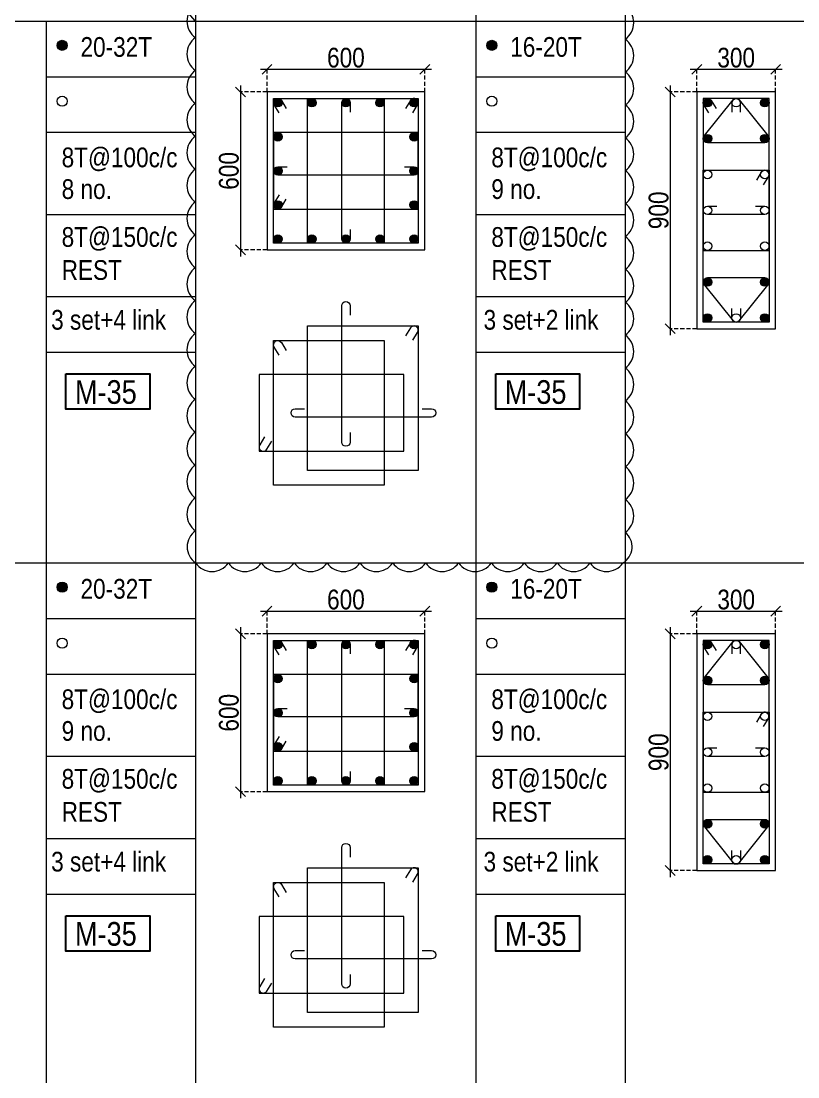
# Model space of a CAD drawing. Header units: millimetres. Extents: x 1112055 to 3390982, y -148532 to 766891.
# Drawn here: x 2277340 to 2289154, y 525023 to 541078 of the extents above; entities that cross this region are included whole.
import ezdxf
from ezdxf.enums import TextEntityAlignment as Align

# ---------------------------------------------------------------- set-up
doc = ezdxf.new("R2010")
doc.units = ezdxf.units.MM
doc.header["$PDMODE"] = 35
doc.header["$PDSIZE"] = -25
doc.linetypes.add('DASHED2', pattern=[0.375, 0.25, -0.125])
doc.linetypes.add('Hidden', pattern=[9.525, 6.35, -3.175])
for name, color, linetype, lineweight in [('B COL. SIZE DIM', 220, 'Continuous', 25), ('B COLSCH', 204, 'Continuous', 20), ('B COLUMN', 1, 'Hidden', 9), ('B FOOTING', 49, 'Continuous', 20), ('B STEEL', 34, 'Continuous', 15)]:
    doc.layers.add(name, color=color, linetype=linetype, lineweight=lineweight)
doc.layers.add('B TEXT', color=7, linetype='Continuous')
doc.styles.add('dim inside', font='romans.shx', dxfattribs={"width": 0.8, "height": 125})
doc.styles.add('SWINC', font='swissc.ttf')
doc.dimstyles.new('dim inside', dxfattribs={"dimtxt": 125, "dimasz": 100, "dimexe": 0, "dimexo": 0, "dimgap": 10, "dimtad": 0, "dimdec": 0, "dimzin": 0, "dimdsep": 46, "dimtxsty": 'dim inside', "dimblk": 'SMALL', "dimcen": 0.09, "dimadec": 0, "dimazin": 0, "dimtfac": 1, "dimtdec": 0, "dimtofl": 0, "dimtmove": 0, "dimatfit": 3, "dimfxl": 1, "dimtolj": 1, "dimtzin": 0, "dimarcsym": 2})

# ---------------------------------------------------------------- blocks, each defined once
blk = doc.blocks.new('_Oblique')
at = {"color": 0, "linetype": 'ByBlock', "lineweight": -2}
blk.add_line((-0.5, -0.5), (0.5, 0.5), dxfattribs=at)
blk = doc.blocks.new('*D3466')
at = {"layer": 'B COL. SIZE DIM', "color": 250, "lineweight": 9, "ltscale": 250, "transparency": 16777216}
blk.add_line((2280980, 532105), (2283580, 532105), dxfattribs=at)
at = {"layer": 'B COL. SIZE DIM', "color": 250, "linetype": 'DASHED2', "lineweight": 9, "ltscale": 250, "transparency": 16777216}
for p, q in [((2281080, 531760), (2281080, 532105)), ((2283480, 531760), (2283480, 532105))]:
    blk.add_line(p, q, dxfattribs=at)
at = {"layer": 'Defpoints', "color": 0, "transparency": 16777216}
for p in [(2283480, 532105), (2281080, 531760), (2283480, 531760)]:
    blk.add_point(p, dxfattribs=at)
at = {"layer": 'B COL. SIZE DIM', "color": 250, "lineweight": 9, "transparency": 16777216, "xscale": 150, "yscale": 150, "zscale": 150, "rotation": 180}
blk.add_blockref('_Oblique', (2281080, 532105), dxfattribs=at)
at = {"layer": 'B COL. SIZE DIM', "color": 250, "lineweight": 9, "transparency": 16777216, "xscale": 150, "yscale": 150, "zscale": 150}
blk.add_blockref('_Oblique', (2283480, 532105), dxfattribs=at)
at = {"layer": 'B COL. SIZE DIM', "color": 6, "transparency": 16777216, "insert": (2282280, 532280), "char_height": 300, "attachment_point": 5, "style": 'SWINC'}
blk.add_mtext('\\A1;600', dxfattribs=at)
blk = doc.blocks.new('*D3467')
at = {"layer": 'B COL. SIZE DIM', "color": 250, "lineweight": 9, "ltscale": 250, "transparency": 16777216}
blk.add_line((2280676, 531860), (2280676, 529260), dxfattribs=at)
at = {"layer": 'B COL. SIZE DIM', "color": 250, "linetype": 'DASHED2', "lineweight": 9, "ltscale": 250, "transparency": 16777216}
for p, q in [((2281080, 531760), (2280676, 531760)), ((2281080, 529360), (2280676, 529360))]:
    blk.add_line(p, q, dxfattribs=at)
at = {"layer": 'Defpoints', "color": 0, "transparency": 16777216}
for p in [(2281080, 531760), (2280676, 529360), (2281080, 529360)]:
    blk.add_point(p, dxfattribs=at)
at = {"layer": 'B COL. SIZE DIM', "color": 250, "lineweight": 9, "transparency": 16777216, "xscale": 150, "yscale": 150, "zscale": 150}
for p, rotation in [((2280676, 531760), 90), ((2280676, 529360), 270)]:
    blk.add_blockref('_Oblique', p, dxfattribs=dict(at, rotation=rotation))
at = {"layer": 'B COL. SIZE DIM', "color": 6, "transparency": 16777216, "insert": (2280501, 530560), "char_height": 300, "attachment_point": 5, "rotation": 90, "style": 'SWINC'}
blk.add_mtext('\\A1;600', dxfattribs=at)
blk = doc.blocks.new('*D3470')
at = {"layer": 'B COL. SIZE DIM', "color": 250, "lineweight": 9, "ltscale": 250, "transparency": 16777216}
blk.add_line((2287516, 532105), (2288916, 532105), dxfattribs=at)
at = {"layer": 'B COL. SIZE DIM', "color": 250, "linetype": 'DASHED2', "lineweight": 9, "ltscale": 250, "transparency": 16777216}
for p, q in [((2287616, 531760), (2287616, 532105)), ((2288816, 531760), (2288816, 532105))]:
    blk.add_line(p, q, dxfattribs=at)
at = {"layer": 'Defpoints', "color": 0, "transparency": 16777216}
for p in [(2288816, 532105), (2287616, 531760), (2288816, 531760)]:
    blk.add_point(p, dxfattribs=at)
at = {"layer": 'B COL. SIZE DIM', "color": 250, "lineweight": 9, "transparency": 16777216, "xscale": 150, "yscale": 150, "zscale": 150, "rotation": 180}
blk.add_blockref('_Oblique', (2287616, 532105), dxfattribs=at)
at = {"layer": 'B COL. SIZE DIM', "color": 250, "lineweight": 9, "transparency": 16777216, "xscale": 150, "yscale": 150, "zscale": 150}
blk.add_blockref('_Oblique', (2288816, 532105), dxfattribs=at)
at = {"layer": 'B COL. SIZE DIM', "color": 6, "transparency": 16777216, "insert": (2288216, 532280), "char_height": 300, "attachment_point": 5, "style": 'SWINC'}
blk.add_mtext('\\A1;300', dxfattribs=at)
blk = doc.blocks.new('*D3471')
at = {"layer": 'B COL. SIZE DIM', "color": 250, "lineweight": 9, "ltscale": 250, "transparency": 16777216}
blk.add_line((2287212, 531860), (2287212, 528060), dxfattribs=at)
at = {"layer": 'B COL. SIZE DIM', "color": 250, "linetype": 'DASHED2', "lineweight": 9, "ltscale": 250, "transparency": 16777216}
for p, q in [((2287616, 531760), (2287212, 531760)), ((2287616, 528160), (2287212, 528160))]:
    blk.add_line(p, q, dxfattribs=at)
at = {"layer": 'Defpoints', "color": 0, "transparency": 16777216}
for p in [(2287616, 531760), (2287212, 528160), (2287616, 528160)]:
    blk.add_point(p, dxfattribs=at)
at = {"layer": 'B COL. SIZE DIM', "color": 250, "lineweight": 9, "transparency": 16777216, "xscale": 150, "yscale": 150, "zscale": 150}
for p, rotation in [((2287212, 531760), 90), ((2287212, 528160), 270)]:
    blk.add_blockref('_Oblique', p, dxfattribs=dict(at, rotation=rotation))
at = {"layer": 'B COL. SIZE DIM', "color": 6, "transparency": 16777216, "insert": (2287037, 529960), "char_height": 300, "attachment_point": 5, "rotation": 90, "style": 'SWINC'}
blk.add_mtext('\\A1;900', dxfattribs=at)
blk = doc.blocks.new('*D3472')
at = {"layer": 'B COL. SIZE DIM', "color": 250, "lineweight": 9, "ltscale": 250, "transparency": 16777216}
blk.add_line((2287516, 540345), (2288916, 540345), dxfattribs=at)
at = {"layer": 'B COL. SIZE DIM', "color": 250, "linetype": 'DASHED2', "lineweight": 9, "ltscale": 250, "transparency": 16777216}
for p, q in [((2287616, 540000), (2287616, 540345)), ((2288816, 540000), (2288816, 540345))]:
    blk.add_line(p, q, dxfattribs=at)
at = {"layer": 'Defpoints', "color": 0, "transparency": 16777216}
for p in [(2288816, 540345), (2287616, 540000), (2288816, 540000)]:
    blk.add_point(p, dxfattribs=at)
at = {"layer": 'B COL. SIZE DIM', "color": 250, "lineweight": 9, "transparency": 16777216, "xscale": 150, "yscale": 150, "zscale": 150, "rotation": 180}
blk.add_blockref('_Oblique', (2287616, 540345), dxfattribs=at)
at = {"layer": 'B COL. SIZE DIM', "color": 250, "lineweight": 9, "transparency": 16777216, "xscale": 150, "yscale": 150, "zscale": 150}
blk.add_blockref('_Oblique', (2288816, 540345), dxfattribs=at)
at = {"layer": 'B COL. SIZE DIM', "color": 6, "transparency": 16777216, "insert": (2288216, 540520), "char_height": 300, "attachment_point": 5, "style": 'SWINC'}
blk.add_mtext('\\A1;300', dxfattribs=at)
blk = doc.blocks.new('*D3473')
at = {"layer": 'B COL. SIZE DIM', "color": 250, "lineweight": 9, "ltscale": 250, "transparency": 16777216}
blk.add_line((2287212, 540100), (2287212, 536300), dxfattribs=at)
at = {"layer": 'B COL. SIZE DIM', "color": 250, "linetype": 'DASHED2', "lineweight": 9, "ltscale": 250, "transparency": 16777216}
for p, q in [((2287616, 540000), (2287212, 540000)), ((2287616, 536400), (2287212, 536400))]:
    blk.add_line(p, q, dxfattribs=at)
at = {"layer": 'Defpoints', "color": 0, "transparency": 16777216}
for p in [(2287616, 540000), (2287212, 536400), (2287616, 536400)]:
    blk.add_point(p, dxfattribs=at)
at = {"layer": 'B COL. SIZE DIM', "color": 250, "lineweight": 9, "transparency": 16777216, "xscale": 150, "yscale": 150, "zscale": 150}
for p, rotation in [((2287212, 540000), 90), ((2287212, 536400), 270)]:
    blk.add_blockref('_Oblique', p, dxfattribs=dict(at, rotation=rotation))
at = {"layer": 'B COL. SIZE DIM', "color": 6, "transparency": 16777216, "insert": (2287037, 538200), "char_height": 300, "attachment_point": 5, "rotation": 90, "style": 'SWINC'}
blk.add_mtext('\\A1;900', dxfattribs=at)
blk = doc.blocks.new('*D3518')
at = {"layer": 'B COL. SIZE DIM', "color": 250, "lineweight": 9, "ltscale": 250, "transparency": 16777216}
blk.add_line((2280980, 540345), (2283580, 540345), dxfattribs=at)
at = {"layer": 'B COL. SIZE DIM', "color": 250, "linetype": 'DASHED2', "lineweight": 9, "ltscale": 250, "transparency": 16777216}
for p, q in [((2281080, 540000), (2281080, 540345)), ((2283480, 540000), (2283480, 540345))]:
    blk.add_line(p, q, dxfattribs=at)
at = {"layer": 'Defpoints', "color": 0, "transparency": 16777216}
for p in [(2283480, 540345), (2281080, 540000), (2283480, 540000)]:
    blk.add_point(p, dxfattribs=at)
at = {"layer": 'B COL. SIZE DIM', "color": 250, "lineweight": 9, "transparency": 16777216, "xscale": 150, "yscale": 150, "zscale": 150, "rotation": 180}
blk.add_blockref('_Oblique', (2281080, 540345), dxfattribs=at)
at = {"layer": 'B COL. SIZE DIM', "color": 250, "lineweight": 9, "transparency": 16777216, "xscale": 150, "yscale": 150, "zscale": 150}
blk.add_blockref('_Oblique', (2283480, 540345), dxfattribs=at)
at = {"layer": 'B COL. SIZE DIM', "color": 6, "transparency": 16777216, "insert": (2282280, 540520), "char_height": 300, "attachment_point": 5, "style": 'SWINC'}
blk.add_mtext('\\A1;600', dxfattribs=at)
blk = doc.blocks.new('*D3519')
at = {"layer": 'B COL. SIZE DIM', "color": 250, "lineweight": 9, "ltscale": 250, "transparency": 16777216}
blk.add_line((2280676, 540100), (2280676, 537500), dxfattribs=at)
at = {"layer": 'B COL. SIZE DIM', "color": 250, "linetype": 'DASHED2', "lineweight": 9, "ltscale": 250, "transparency": 16777216}
for p, q in [((2281080, 540000), (2280676, 540000)), ((2281080, 537600), (2280676, 537600))]:
    blk.add_line(p, q, dxfattribs=at)
at = {"layer": 'Defpoints', "color": 0, "transparency": 16777216}
for p in [(2281080, 540000), (2280676, 537600), (2281080, 537600)]:
    blk.add_point(p, dxfattribs=at)
at = {"layer": 'B COL. SIZE DIM', "color": 250, "lineweight": 9, "transparency": 16777216, "xscale": 150, "yscale": 150, "zscale": 150}
for p, rotation in [((2280676, 540000), 90), ((2280676, 537600), 270)]:
    blk.add_blockref('_Oblique', p, dxfattribs=dict(at, rotation=rotation))
at = {"layer": 'B COL. SIZE DIM', "color": 6, "transparency": 16777216, "insert": (2280501, 538800), "char_height": 300, "attachment_point": 5, "rotation": 90, "style": 'SWINC'}
blk.add_mtext('\\A1;600', dxfattribs=at)

msp = doc.modelspace()

# ---------------------------------------------------------------- hatches: boundary and pattern name
at = {"layer": 'B STEEL', "lineweight": 9, "ltscale": 0.5}
h = msp.add_hatch(color=34, dxfattribs=at)
edge = h.paths.add_edge_path()
edge.add_arc((2277965.1, 540709.4), 76.8, 0, 360)
h = msp.add_hatch(color=34, dxfattribs=at)
edge = h.paths.add_edge_path()
edge.add_arc((2284500.4, 540709.4), 76.8, 0, 360)
h = msp.add_hatch(color=34, dxfattribs=at)
edge = h.paths.add_edge_path()
edge.add_arc((2281244.3, 539836.2), 64, 0, 360)
h = msp.add_hatch(color=34, dxfattribs=at)
edge = h.paths.add_edge_path()
edge.add_arc((2281244.3, 539836.2), 64, 0, 360)
h = msp.add_hatch(color=34, dxfattribs=at)
edge = h.paths.add_edge_path()
edge.add_arc((2281762.3, 539836.2), 64, 180, 540, ccw=False)
h = msp.add_hatch(color=34, dxfattribs=at)
edge = h.paths.add_edge_path()
edge.add_arc((2281762.3, 539836.2), 64, 180, 540, ccw=False)
h = msp.add_hatch(color=34, dxfattribs=at)
edge = h.paths.add_edge_path()
edge.add_arc((2282280.3, 539836.2), 64, 180, 540, ccw=False)
h = msp.add_hatch(color=34, dxfattribs=at)
edge = h.paths.add_edge_path()
edge.add_arc((2282798.3, 539836.2), 64, 180, 540, ccw=False)
h = msp.add_hatch(color=34, dxfattribs=at)
edge = h.paths.add_edge_path()
edge.add_arc((2282798.3, 539836.2), 64, 180, 540, ccw=False)
h = msp.add_hatch(color=34, dxfattribs=at)
edge = h.paths.add_edge_path()
edge.add_arc((2283316.3, 539836.2), 64, 180, 540, ccw=False)
h = msp.add_hatch(color=34, dxfattribs=at)
edge = h.paths.add_edge_path()
edge.add_arc((2283316.3, 539836.2), 64, 180, 540, ccw=False)
h = msp.add_hatch(color=34, dxfattribs=at)
edge = h.paths.add_edge_path()
edge.add_arc((2287779.6, 539836.2), 64, 0, 360)
h = msp.add_hatch(color=34, dxfattribs=at)
edge = h.paths.add_edge_path()
edge.add_arc((2288651.6, 539836.2), 64, 180, 540, ccw=False)
h = msp.add_hatch(color=34, dxfattribs=at)
edge = h.paths.add_edge_path()
edge.add_arc((2281244.3, 539318.2), 64, 180, 540, ccw=False)
h = msp.add_hatch(color=34, dxfattribs=at)
edge = h.paths.add_edge_path()
edge.add_arc((2281244.3, 539318.2), 64, 180, 540, ccw=False)
h = msp.add_hatch(color=34, dxfattribs=at)
edge = h.paths.add_edge_path()
edge.add_arc((2283316.3, 539318.2), 64, 180, 540, ccw=False)
h = msp.add_hatch(color=34, dxfattribs=at)
edge = h.paths.add_edge_path()
edge.add_arc((2283316.3, 539318.2), 64, 180, 540, ccw=False)
h = msp.add_hatch(color=34, dxfattribs=at)
edge = h.paths.add_edge_path()
edge.add_arc((2287779.6, 539290.9), 64, 0, 360, ccw=False)
h = msp.add_hatch(color=34, dxfattribs=at)
edge = h.paths.add_edge_path()
edge.add_arc((2288651.6, 539290.9), 64, -180, 180)
h = msp.add_hatch(color=34, dxfattribs=at)
edge = h.paths.add_edge_path()
edge.add_arc((2281244.3, 538800.2), 64, 180, 540, ccw=False)
h = msp.add_hatch(color=34, dxfattribs=at)
edge = h.paths.add_edge_path()
edge.add_arc((2283316.3, 538800.2), 64, 180, 540, ccw=False)
h = msp.add_hatch(color=34, dxfattribs=at)
edge = h.paths.add_edge_path()
edge.add_arc((2281244.3, 538282.2), 64, 180, 540, ccw=False)
h = msp.add_hatch(color=34, dxfattribs=at)
edge = h.paths.add_edge_path()
edge.add_arc((2281244.3, 538282.2), 64, 180, 540, ccw=False)
h = msp.add_hatch(color=34, dxfattribs=at)
edge = h.paths.add_edge_path()
edge.add_arc((2283316.3, 538282.2), 64, 180, 540, ccw=False)
h = msp.add_hatch(color=34, dxfattribs=at)
edge = h.paths.add_edge_path()
edge.add_arc((2283316.3, 538282.2), 64, 180, 540, ccw=False)
h = msp.add_hatch(color=34, dxfattribs=at)
edge = h.paths.add_edge_path()
edge.add_arc((2281244.3, 537764.2), 64, 0, 360, ccw=False)
h = msp.add_hatch(color=34, dxfattribs=at)
edge = h.paths.add_edge_path()
edge.add_arc((2281244.3, 537764.2), 64, 0, 360, ccw=False)
h = msp.add_hatch(color=34, dxfattribs=at)
edge = h.paths.add_edge_path()
edge.add_arc((2281762.3, 537764.2), 64, 180, 540, ccw=False)
h = msp.add_hatch(color=34, dxfattribs=at)
edge = h.paths.add_edge_path()
edge.add_arc((2281762.3, 537764.2), 64, 180, 540, ccw=False)
h = msp.add_hatch(color=34, dxfattribs=at)
edge = h.paths.add_edge_path()
edge.add_arc((2282280.3, 537764.2), 64, 180, 540, ccw=False)
h = msp.add_hatch(color=34, dxfattribs=at)
edge = h.paths.add_edge_path()
edge.add_arc((2282798.3, 537764.2), 64, 180, 540, ccw=False)
h = msp.add_hatch(color=34, dxfattribs=at)
edge = h.paths.add_edge_path()
edge.add_arc((2282798.3, 537764.2), 64, 180, 540, ccw=False)
h = msp.add_hatch(color=34, dxfattribs=at)
edge = h.paths.add_edge_path()
edge.add_arc((2283316.3, 537764.2), 64, -180, 180)
h = msp.add_hatch(color=34, dxfattribs=at)
edge = h.paths.add_edge_path()
edge.add_arc((2283316.3, 537764.2), 64, -180, 180)
h = msp.add_hatch(color=34, dxfattribs=at)
edge = h.paths.add_edge_path()
edge.add_arc((2287779.6, 537109.6), 64, 0, 360, ccw=False)
h = msp.add_hatch(color=34, dxfattribs=at)
edge = h.paths.add_edge_path()
edge.add_arc((2288651.6, 537109.6), 64, -180, 180)
h = msp.add_hatch(color=34, dxfattribs=at)
edge = h.paths.add_edge_path()
edge.add_arc((2287779.6, 536564.2), 64, 0, 360, ccw=False)
h = msp.add_hatch(color=34, dxfattribs=at)
edge = h.paths.add_edge_path()
edge.add_arc((2288651.6, 536564.2), 64, -180, 180)
h = msp.add_hatch(color=34, dxfattribs=at)
edge = h.paths.add_edge_path()
edge.add_arc((2277965.1, 532469.5), 76.8, 0, 360)
h = msp.add_hatch(color=34, dxfattribs=at)
edge = h.paths.add_edge_path()
edge.add_arc((2284500.4, 532469.5), 76.8, 0, 360)
h = msp.add_hatch(color=34, dxfattribs=at)
edge = h.paths.add_edge_path()
edge.add_arc((2281244.3, 531596.3), 64, 0, 360)
h = msp.add_hatch(color=34, dxfattribs=at)
edge = h.paths.add_edge_path()
edge.add_arc((2281244.3, 531596.3), 64, 0, 360)
h = msp.add_hatch(color=34, dxfattribs=at)
edge = h.paths.add_edge_path()
edge.add_arc((2281762.3, 531596.3), 64, 180, 540, ccw=False)
h = msp.add_hatch(color=34, dxfattribs=at)
edge = h.paths.add_edge_path()
edge.add_arc((2281762.3, 531596.3), 64, 180, 540, ccw=False)
h = msp.add_hatch(color=34, dxfattribs=at)
edge = h.paths.add_edge_path()
edge.add_arc((2282280.3, 531596.3), 64, 180, 540, ccw=False)
h = msp.add_hatch(color=34, dxfattribs=at)
edge = h.paths.add_edge_path()
edge.add_arc((2282798.3, 531596.3), 64, 180, 540, ccw=False)
h = msp.add_hatch(color=34, dxfattribs=at)
edge = h.paths.add_edge_path()
edge.add_arc((2282798.3, 531596.3), 64, 180, 540, ccw=False)
h = msp.add_hatch(color=34, dxfattribs=at)
edge = h.paths.add_edge_path()
edge.add_arc((2283316.3, 531596.3), 64, 180, 540, ccw=False)
h = msp.add_hatch(color=34, dxfattribs=at)
edge = h.paths.add_edge_path()
edge.add_arc((2283316.3, 531596.3), 64, 180, 540, ccw=False)
h = msp.add_hatch(color=34, dxfattribs=at)
edge = h.paths.add_edge_path()
edge.add_arc((2287779.6, 531596.3), 64, 0, 360)
h = msp.add_hatch(color=34, dxfattribs=at)
edge = h.paths.add_edge_path()
edge.add_arc((2288651.6, 531596.3), 64, 180, 540, ccw=False)
h = msp.add_hatch(color=34, dxfattribs=at)
edge = h.paths.add_edge_path()
edge.add_arc((2281244.3, 531078.4), 64, 180, 540, ccw=False)
h = msp.add_hatch(color=34, dxfattribs=at)
edge = h.paths.add_edge_path()
edge.add_arc((2281244.3, 531078.4), 64, 180, 540, ccw=False)
h = msp.add_hatch(color=34, dxfattribs=at)
edge = h.paths.add_edge_path()
edge.add_arc((2283316.3, 531078.4), 64, 180, 540, ccw=False)
h = msp.add_hatch(color=34, dxfattribs=at)
edge = h.paths.add_edge_path()
edge.add_arc((2283316.3, 531078.4), 64, 180, 540, ccw=False)
h = msp.add_hatch(color=34, dxfattribs=at)
edge = h.paths.add_edge_path()
edge.add_arc((2287779.6, 531051), 64, 0, 360, ccw=False)
h = msp.add_hatch(color=34, dxfattribs=at)
edge = h.paths.add_edge_path()
edge.add_arc((2288651.6, 531051), 64, -180, 180)
h = msp.add_hatch(color=34, dxfattribs=at)
edge = h.paths.add_edge_path()
edge.add_arc((2281244.3, 530560.4), 64, 180, 540, ccw=False)
h = msp.add_hatch(color=34, dxfattribs=at)
edge = h.paths.add_edge_path()
edge.add_arc((2283316.3, 530560.4), 64, 180, 540, ccw=False)
h = msp.add_hatch(color=34, dxfattribs=at)
edge = h.paths.add_edge_path()
edge.add_arc((2281244.3, 530042.4), 64, 180, 540, ccw=False)
h = msp.add_hatch(color=34, dxfattribs=at)
edge = h.paths.add_edge_path()
edge.add_arc((2281244.3, 530042.4), 64, 180, 540, ccw=False)
h = msp.add_hatch(color=34, dxfattribs=at)
edge = h.paths.add_edge_path()
edge.add_arc((2283316.3, 530042.4), 64, 180, 540, ccw=False)
h = msp.add_hatch(color=34, dxfattribs=at)
edge = h.paths.add_edge_path()
edge.add_arc((2283316.3, 530042.4), 64, 180, 540, ccw=False)
h = msp.add_hatch(color=34, dxfattribs=at)
edge = h.paths.add_edge_path()
edge.add_arc((2281244.3, 529524.4), 64, 0, 360, ccw=False)
h = msp.add_hatch(color=34, dxfattribs=at)
edge = h.paths.add_edge_path()
edge.add_arc((2281244.3, 529524.4), 64, 0, 360, ccw=False)
h = msp.add_hatch(color=34, dxfattribs=at)
edge = h.paths.add_edge_path()
edge.add_arc((2281762.3, 529524.4), 64, 180, 540, ccw=False)
h = msp.add_hatch(color=34, dxfattribs=at)
edge = h.paths.add_edge_path()
edge.add_arc((2281762.3, 529524.4), 64, 180, 540, ccw=False)
h = msp.add_hatch(color=34, dxfattribs=at)
edge = h.paths.add_edge_path()
edge.add_arc((2282280.3, 529524.4), 64, 180, 540, ccw=False)
h = msp.add_hatch(color=34, dxfattribs=at)
edge = h.paths.add_edge_path()
edge.add_arc((2282798.3, 529524.4), 64, 180, 540, ccw=False)
h = msp.add_hatch(color=34, dxfattribs=at)
edge = h.paths.add_edge_path()
edge.add_arc((2282798.3, 529524.4), 64, 180, 540, ccw=False)
h = msp.add_hatch(color=34, dxfattribs=at)
edge = h.paths.add_edge_path()
edge.add_arc((2283316.3, 529524.4), 64, -180, 180)
h = msp.add_hatch(color=34, dxfattribs=at)
edge = h.paths.add_edge_path()
edge.add_arc((2283316.3, 529524.4), 64, -180, 180)
h = msp.add_hatch(color=34, dxfattribs=at)
edge = h.paths.add_edge_path()
edge.add_arc((2287779.6, 528869.7), 64, 0, 360, ccw=False)
h = msp.add_hatch(color=34, dxfattribs=at)
edge = h.paths.add_edge_path()
edge.add_arc((2288651.6, 528869.7), 64, -180, 180)
h = msp.add_hatch(color=34, dxfattribs=at)
edge = h.paths.add_edge_path()
edge.add_arc((2287779.6, 528324.4), 64, 0, 360, ccw=False)
h = msp.add_hatch(color=34, dxfattribs=at)
edge = h.paths.add_edge_path()
edge.add_arc((2288651.6, 528324.4), 64, -180, 180)

# ---------------------------------------------------------------- linework, layer by layer
at = {"layer": 'B COLSCH', "color": 250, "lineweight": 0}
for p, q in [((2279993.2, 565797.2), (2279993.2, 507483)), ((2284254.2, 565797.2), (2284254.2, 516358.1)), ((2286528.5, 565797.2), (2286528.5, 507483)), ((2210905.9, 541077.7), (2340021.1, 541077.7)), ((2277718.9, 541077.7), (2277718.9, 516358.1)), ((2277718.9, 540232.7), (2279993.2, 540232.7)), ((2284254.2, 540232.7), (2286528.5, 540232.7)), ((2277718.9, 539387.7), (2279993.2, 539387.7)), ((2284254.2, 539387.7), (2286528.5, 539387.7)), ((2277718.9, 538137.9), (2279993.2, 538137.9)), ((2284254.2, 538137.9), (2286528.5, 538137.9)), ((2277718.9, 536888.1), (2279993.2, 536888.1)), ((2284254.2, 536888.1), (2286528.5, 536888.1)), ((2277718.9, 536043.2), (2279993.2, 536043.2)), ((2284254.2, 536043.2), (2286528.5, 536043.2)), ((2210905.9, 532837.8), (2340021.1, 532837.8)), ((2277718.9, 531992.8), (2279993.2, 531992.8)), ((2284254.2, 531992.8), (2286528.5, 531992.8)), ((2277718.9, 531147.8), (2279993.2, 531147.8)), ((2284254.2, 531147.8), (2286528.5, 531147.8)), ((2277718.9, 529898.1), (2279993.2, 529898.1)), ((2284254.2, 529898.1), (2286528.5, 529898.1)), ((2277718.9, 528648.3), (2279993.2, 528648.3)), ((2284254.2, 528648.3), (2286528.5, 528648.3)), ((2277718.9, 527803.3), (2279993.2, 527803.3)), ((2284254.2, 527803.3), (2286528.5, 527803.3))]:
    msp.add_line(p, q, dxfattribs=at)
msp.add_lwpolyline([(2279993.2, 541077.7), (2279993.2, 541077.7), (2272759.7, 549317.5), (2279993.2, 557557.4), (2272759.7, 565797.2)], dxfattribs=at)
at = {"layer": 'B COLUMN', "color": 1, "linetype": 'ByBlock', "lineweight": 20}
for points in [[(2281080.3, 537600.2), (2283480.3, 537600.2), (2283480.3, 540000.2), (2281080.3, 540000.2)], [(2287615.6, 536400.2), (2288815.6, 536400.2), (2288815.6, 540000.2), (2287615.6, 540000.2)], [(2281080.3, 529360.4), (2283480.3, 529360.4), (2283480.3, 531760.4), (2281080.3, 531760.4)], [(2287615.6, 528160.4), (2288815.6, 528160.4), (2288815.6, 531760.4), (2287615.6, 531760.4)]]:
    msp.add_lwpolyline(points, close=True, dxfattribs=at)
at = {"layer": 'B FOOTING', "color": 2}
msp.add_lwpolyline([(2279993.2, 541327.2, 0.5205671), (2279993.2, 540827.2, 0.5205671), (2279993.2, 540327.2, 0.5205671), (2279993.2, 539827.2, 0.5205671), (2279993.2, 539327.2, 0.5205671), (2279993.2, 538827.2, 0.5205671), (2279993.2, 538327.2, 0.5205671), (2279993.2, 537827.2, 0.5205671), (2279993.2, 537327.2, 0.5205671), (2279993.2, 536827.2, 0.5205671), (2279993.2, 536327.2, 0.5205671), (2279993.2, 535827.2, 0.5205671), (2279993.2, 535327.2, 0.5205671), (2279993.2, 534827.2, 0.5205671), (2279993.2, 534327.2, 0.5205671), (2279993.2, 533827.2, 0.5205671), (2279993.2, 533327.2, 0.5205671), (2279993.2, 532837.8, 0.5205671), (2280493.2, 532837.8, 0.5205671), (2280993.2, 532837.8, 0.5205671), (2281493.2, 532837.8, 0.5205671), (2281993.2, 532837.8, 0.5205671), (2282493.2, 532837.8, 0.5205671), (2282993.2, 532837.8, 0.5205671), (2283493.2, 532837.8, 0.5205671), (2283993.2, 532837.8, 0.5205671), (2284493.2, 532837.8, 0.5205671), (2284993.2, 532837.8, 0.5205671), (2285493.2, 532837.8, 0.5205671), (2285993.2, 532837.8, 0.5205671), (2286493.2, 532837.8, 0.5205671), (2286528.5, 533302.5, 0.5205671), (2286528.5, 533802.5, 0.5205671), (2286528.5, 534302.5, 0.5205671), (2286528.5, 534802.5, 0.5205671), (2286528.5, 535302.5, 0.5205671), (2286528.5, 535802.5, 0.5205671), (2286528.5, 536302.5, 0.5205671), (2286528.5, 536802.5, 0.5205671), (2286528.5, 537302.5, 0.5205671), (2286528.5, 537802.5, 0.5205671), (2286528.5, 538302.5, 0.5205671), (2286528.5, 538802.5, 0.5205671), (2286528.5, 539302.5, 0.5205671), (2286528.5, 539802.5, 0.5205671), (2286528.5, 540302.5, 0.5205671), (2286528.5, 540802.5, 0.5205671), (2286528.5, 541302.5, 0.5205671)], format="xyb", dxfattribs=at)
at = {"layer": 'B STEEL', "color": 34, "lineweight": 9, "ltscale": 0.5}
for points in [[(2281264.6, 539681.2), (2281189.8, 539802.6, -1), (2281298.8, 539869.7), (2281373.6, 539748.3)], [(2281264.6, 539681.2), (2281189.8, 539802.6, -1), (2281298.8, 539869.7), (2281373.6, 539748.3)], [(2282344.3, 537906.9), (2282344.3, 537764.2, -1), (2282216.3, 537764.2), (2282216.3, 539836.2, -1), (2282344.3, 539836.2), (2282344.3, 539693.5)], [(2283296, 539681.2), (2283370.8, 539802.6, 1), (2283261.8, 539869.7), (2283187, 539748.3)], [(2283296, 539681.2), (2283370.8, 539802.6, 1), (2283261.8, 539869.7), (2283187, 539748.3)], [(2287799.9, 539681.2), (2287725.1, 539802.6, -1), (2287834.1, 539869.7), (2287908.9, 539748.3)], [(2288279.6, 539693.5), (2288279.6, 539836.2, 1), (2288151.6, 539836.2), (2288151.6, 539693.5)], [(2283173.6, 538864.2), (2283316.3, 538864.2, -1), (2283316.3, 538736.2), (2281244.3, 538736.2, -1), (2281244.3, 538864.2), (2281387, 538864.2)], [(2288631.3, 538590.5), (2288706.1, 538712, 1), (2288597.1, 538779.1), (2288522.3, 538657.6)], [(2281264.6, 538437.3), (2281189.8, 538315.8, 1), (2281298.8, 538248.7), (2281373.6, 538370.1)], [(2288508.9, 538264.2), (2288651.6, 538264.2, -1), (2288651.6, 538136.2), (2287779.6, 538136.2, -1), (2287779.6, 538264.2), (2287922.3, 538264.2)], [(2282344.3, 534819.4), (2282344.3, 534676.7, -1), (2282216.3, 534676.7), (2282216.3, 536748.7, -1), (2282344.3, 536748.7), (2282344.3, 536606.1)], [(2288279.6, 536706.9), (2288279.6, 536564.2, -1), (2288151.6, 536564.2), (2288151.6, 536706.9)], [(2283296, 536223.4), (2283370.8, 536344.9, 1), (2283261.8, 536412), (2283187, 536290.5)], [(2281264.6, 536000.3), (2281189.8, 536121.8, -1), (2281298.8, 536188.9), (2281373.6, 536067.4)], [(2283439.2, 535183.4), (2283581.9, 535183.4, -1), (2283581.9, 535055.3), (2281509.9, 535055.3, -1), (2281509.9, 535183.4), (2281652.5, 535183.4)], [(2281043.3, 534756.4), (2280968.5, 534634.9, 1), (2281077.6, 534567.8), (2281152.3, 534689.3)], [(2281264.6, 531441.3), (2281189.8, 531562.8, -1), (2281298.8, 531629.9), (2281373.6, 531508.4)], [(2281264.6, 531441.3), (2281189.8, 531562.8, -1), (2281298.8, 531629.9), (2281373.6, 531508.4)], [(2282344.3, 529667), (2282344.3, 529524.4, -1), (2282216.3, 529524.4), (2282216.3, 531596.3, -1), (2282344.3, 531596.3), (2282344.3, 531453.7)], [(2283296, 531441.3), (2283370.8, 531562.8, 1), (2283261.8, 531629.9), (2283187, 531508.4)], [(2283296, 531441.3), (2283370.8, 531562.8, 1), (2283261.8, 531629.9), (2283187, 531508.4)], [(2287799.9, 531441.3), (2287725.1, 531562.8, -1), (2287834.1, 531629.9), (2287908.9, 531508.4)], [(2288279.6, 531453.7), (2288279.6, 531596.3, 1), (2288151.6, 531596.3), (2288151.6, 531453.7)], [(2283173.6, 530624.4), (2283316.3, 530624.4, -1), (2283316.3, 530496.3), (2281244.3, 530496.3, -1), (2281244.3, 530624.4), (2281387, 530624.4)], [(2288631.3, 530350.7), (2288706.1, 530472.1, 1), (2288597.1, 530539.2), (2288522.3, 530417.8)], [(2281264.6, 530197.4), (2281189.8, 530075.9, 1), (2281298.8, 530008.8), (2281373.6, 530130.3)], [(2288508.9, 530024.4), (2288651.6, 530024.4, -1), (2288651.6, 529896.3), (2287779.6, 529896.3, -1), (2287779.6, 530024.4), (2287922.3, 530024.4)], [(2282344.3, 526579.5), (2282344.3, 526436.9, -1), (2282216.3, 526436.9), (2282216.3, 528508.9, -1), (2282344.3, 528508.9), (2282344.3, 528366.2)], [(2288279.6, 528467), (2288279.6, 528324.4, -1), (2288151.6, 528324.4), (2288151.6, 528467)], [(2283296, 527983.5), (2283370.8, 528105, 1), (2283261.8, 528172.1), (2283187, 528050.6)], [(2281264.6, 527760.5), (2281189.8, 527881.9, -1), (2281298.8, 527949.1), (2281373.6, 527827.6)], [(2283439.2, 526943.5), (2283581.9, 526943.5, -1), (2283581.9, 526815.5), (2281509.9, 526815.5, -1), (2281509.9, 526943.5), (2281652.5, 526943.5)], [(2281043.3, 526516.6), (2280968.5, 526395.1, 1), (2281077.6, 526328), (2281152.3, 526449.5)]]:
    msp.add_lwpolyline(points, format="xyb", dxfattribs=at)
for points in [[(2282862.3, 539900.2), (2282862.3, 537700.2), (2281180.3, 537700.2), (2281180.3, 539900.2)], [(2283380.3, 539900.2), (2283380.3, 537700.2), (2281698.3, 537700.2), (2281698.3, 539900.2)], [(2287715.6, 537590.9), (2288715.6, 537590.9), (2288715.6, 539900.2), (2287715.6, 539900.2)], [(2281180.3, 538218.2), (2283380.3, 538218.2), (2283380.3, 539382.2), (2281180.3, 539382.2)], [(2287715.6, 538809.6), (2288715.6, 538809.6), (2288715.6, 536500.2), (2287715.6, 536500.2)], [(2283380.3, 536442.4), (2283380.3, 534242.4), (2281698.3, 534242.4), (2281698.3, 536442.4)], [(2282862.3, 536219.4), (2282862.3, 534019.4), (2281180.3, 534019.4), (2281180.3, 536219.4)], [(2280959, 534537.3), (2283159, 534537.3), (2283159, 535701.4), (2280959, 535701.4)], [(2282862.3, 531660.4), (2282862.3, 529460.4), (2281180.3, 529460.4), (2281180.3, 531660.4)], [(2283380.3, 531660.4), (2283380.3, 529460.4), (2281698.3, 529460.4), (2281698.3, 531660.4)], [(2287715.6, 529351), (2288715.6, 529351), (2288715.6, 531660.4), (2287715.6, 531660.4)], [(2281180.3, 529978.4), (2283380.3, 529978.4), (2283380.3, 531142.4), (2281180.3, 531142.4)], [(2287715.6, 530569.7), (2288715.6, 530569.7), (2288715.6, 528260.4), (2287715.6, 528260.4)], [(2283380.3, 528202.6), (2283380.3, 526002.6), (2281698.3, 526002.6), (2281698.3, 528202.6)], [(2282862.3, 527979.5), (2282862.3, 525779.5), (2281180.3, 525779.5), (2281180.3, 527979.5)], [(2280959, 526297.5), (2283159, 526297.5), (2283159, 527461.5), (2280959, 527461.5)]]:
    msp.add_lwpolyline(points, close=True, dxfattribs=at)
for points in [[(2288260.8, 539881.5), (2288696.8, 539336.2, -0.6687154), (2288651.6, 539226.8), (2287779.6, 539226.8, -0.6687154), (2287734.4, 539336.2), (2288170.4, 539881.5, -0.4133445)], [(2288260.8, 536518.9), (2288696.8, 537064.2, 0.6687154), (2288651.6, 537173.6), (2287779.6, 537173.6, 0.6687154), (2287734.4, 537064.2), (2288170.4, 536518.9, 0.4133445)], [(2288260.8, 531641.7), (2288696.8, 531096.4, -0.6687154), (2288651.6, 530987), (2287779.6, 530987, -0.6687154), (2287734.4, 531096.4), (2288170.4, 531641.7, -0.4133445)], [(2288260.8, 528279), (2288696.8, 528824.4, 0.6687154), (2288651.6, 528933.7), (2287779.6, 528933.7, 0.6687154), (2287734.4, 528824.4), (2288170.4, 528279, 0.4133445)]]:
    msp.add_lwpolyline(points, format="xyb", close=True, dxfattribs=at)
for centre, radius in [((2277965.1, 540709.4), 76.8), ((2284500.4, 540709.4), 76.8), ((2277965.1, 539859.1), 76.8), ((2284500.4, 539859.1), 76.8), ((2281244.3, 539836.2), 64), ((2281244.3, 539836.2), 64), ((2281762.3, 539836.2), 64), ((2281762.3, 539836.2), 64), ((2282280.3, 539836.2), 64), ((2282798.3, 539836.2), 64), ((2282798.3, 539836.2), 64), ((2283316.3, 539836.2), 64), ((2283316.3, 539836.2), 64), ((2287779.6, 539836.2), 64), ((2288215.6, 539836.2), 64), ((2288651.6, 539836.2), 64), ((2281244.3, 539318.2), 64), ((2281244.3, 539318.2), 64), ((2283316.3, 539318.2), 64), ((2283316.3, 539318.2), 64), ((2287779.6, 539290.9), 64), ((2288651.6, 539290.9), 64), ((2281244.3, 538800.2), 64), ((2283316.3, 538800.2), 64), ((2287779.6, 538745.5), 64), ((2288651.6, 538745.5), 64), ((2281244.3, 538282.2), 64), ((2281244.3, 538282.2), 64), ((2283316.3, 538282.2), 64), ((2283316.3, 538282.2), 64), ((2287779.6, 538200.2), 64), ((2288651.6, 538200.2), 64), ((2281244.3, 537764.2), 64), ((2281244.3, 537764.2), 64), ((2281762.3, 537764.2), 64), ((2281762.3, 537764.2), 64), ((2282280.3, 537764.2), 64), ((2282798.3, 537764.2), 64), ((2282798.3, 537764.2), 64), ((2283316.3, 537764.2), 64), ((2283316.3, 537764.2), 64), ((2287779.6, 537654.9), 64), ((2288651.6, 537654.9), 64), ((2287779.6, 537109.6), 64), ((2288651.6, 537109.6), 64), ((2287779.6, 536564.2), 64), ((2288215.6, 536564.2), 64), ((2288651.6, 536564.2), 64), ((2277965.1, 532469.5), 76.8), ((2284500.4, 532469.5), 76.8), ((2277965.1, 531619.3), 76.8), ((2281244.3, 531596.3), 64), ((2281244.3, 531596.3), 64), ((2281762.3, 531596.3), 64), ((2281762.3, 531596.3), 64), ((2282280.3, 531596.3), 64), ((2282798.3, 531596.3), 64), ((2282798.3, 531596.3), 64), ((2283316.3, 531596.3), 64), ((2283316.3, 531596.3), 64), ((2284500.4, 531619.3), 76.8), ((2287779.6, 531596.3), 64), ((2288215.6, 531596.3), 64), ((2288651.6, 531596.3), 64), ((2281244.3, 531078.4), 64), ((2281244.3, 531078.4), 64), ((2283316.3, 531078.4), 64), ((2283316.3, 531078.4), 64), ((2287779.6, 531051), 64), ((2288651.6, 531051), 64), ((2281244.3, 530560.4), 64), ((2283316.3, 530560.4), 64), ((2287779.6, 530505.7), 64), ((2288651.6, 530505.7), 64), ((2281244.3, 530042.4), 64), ((2281244.3, 530042.4), 64), ((2283316.3, 530042.4), 64), ((2283316.3, 530042.4), 64), ((2287779.6, 529960.4), 64), ((2288651.6, 529960.4), 64), ((2281244.3, 529524.4), 64), ((2281244.3, 529524.4), 64), ((2281762.3, 529524.4), 64), ((2281762.3, 529524.4), 64), ((2282280.3, 529524.4), 64), ((2282798.3, 529524.4), 64), ((2282798.3, 529524.4), 64), ((2283316.3, 529524.4), 64), ((2283316.3, 529524.4), 64), ((2287779.6, 529415), 64), ((2288651.6, 529415), 64), ((2287779.6, 528869.7), 64), ((2288651.6, 528869.7), 64), ((2287779.6, 528324.4), 64), ((2288215.6, 528324.4), 64), ((2288651.6, 528324.4), 64)]:
    msp.add_circle(centre, radius, dxfattribs=at)
at = {"layer": 'B TEXT', "color": 1}
for points in [[(2278022.5, 535714.1), (2279297.1, 535714.1), (2279297.1, 535176.1), (2278022.5, 535176.1)], [(2284557.8, 535714.1), (2285832.4, 535714.1), (2285832.4, 535176.1), (2284557.8, 535176.1)], [(2278022.5, 527474.3), (2279297.1, 527474.3), (2279297.1, 526936.3), (2278022.5, 526936.3)], [(2284557.8, 527474.3), (2285832.4, 527474.3), (2285832.4, 526936.3), (2284557.8, 526936.3)]]:
    msp.add_lwpolyline(points, close=True, dxfattribs=at)

# ---------------------------------------------------------------- texts
at = {"layer": 'B TEXT', "style": 'SWINC'}
for s, p in [('20-32T', (2278243.6, 540534.8)), ('16-20T', (2284778.9, 540534.8)), ('8T@100c/c', (2277956.7, 538855)), ('8T@100c/c', (2284492, 538855)), ('8 no.', (2277956.7, 538373.2)), ('9 no.', (2284492, 538373.2)), ('8T@150c/c', (2277956.7, 537645.1)), ('8T@150c/c', (2284492, 537645.1)), ('REST', (2277956.7, 537142.7)), ('REST', (2284492, 537142.7)), ('3 set+4 link', (2277797.1, 536385.7)), ('3 set+2 link', (2284373.7, 536385.7)), ('20-32T', (2278243.6, 532295)), ('16-20T', (2284778.9, 532295)), ('8T@100c/c', (2277956.7, 530615.1)), ('8T@100c/c', (2284492, 530615.1)), ('9 no.', (2277956.7, 530133.4)), ('9 no.', (2284492, 530133.4)), ('8T@150c/c', (2277956.7, 529405.2)), ('8T@150c/c', (2284492, 529405.2)), ('REST', (2277956.7, 528902.8)), ('REST', (2284492, 528902.8)), ('3 set+4 link', (2277797.1, 528145.8)), ('3 set+2 link', (2284373.7, 528145.8))]:
    msp.add_text(s, height=300, dxfattribs=at).set_placement(p)
at = {"layer": 'B TEXT', "color": 1, "style": 'SWINC'}
for p in [(2278159.9, 535149.6), (2284695.2, 535149.6), (2278159.9, 526909.8), (2284695.2, 526909.8)]:
    msp.add_text('M-35', height=360, dxfattribs=at).set_placement(p, align=Align.BOTTOM_LEFT)

# ---------------------------------------------------------------- dimensions: what is measured, and where the dimension line sits
at = {"layer": 'B COL. SIZE DIM', "color": 250, "ltscale": 250}
for base, p1, p2, picture, middle in [((2283480.3, 540345.2), (2281080.3, 540000.2), (2283480.3, 540000.2), '*D3518', (2282280.3, 540520.2)), ((2288815.6, 540345.2), (2287615.6, 540000.2), (2288815.6, 540000.2), '*D3472', (2288215.6, 540520.2)), ((2283480.3, 532105.3), (2281080.3, 531760.4), (2283480.3, 531760.4), '*D3466', (2282280.3, 532280.3)), ((2288815.6, 532105.3), (2287615.6, 531760.4), (2288815.6, 531760.4), '*D3470', (2288215.6, 532280.3))]:
    dim = msp.add_linear_dim(base=base, p1=p1, p2=p2, dimstyle='dim inside', override={"dimtxt": 300, "dimasz": 150, "dimgap": 25, "dimtad": 3, "dimlfac": 0.25, "dimtxsty": 'SWINC', "dimblk1": 'Oblique', "dimblk2": 'Oblique', "dimsah": 1, "dimdle": 100, "dimclrd": 250, "dimclre": 250, "dimclrt": 6, "dimfxl": 1000, "dimlwd": 9, "dimlwe": 9}, dxfattribs=at)
    dim.commit()
    dim.dimension.update_dxf_attribs({"geometry": picture, "text_midpoint": middle})
for base, p1, p2, picture, middle in [((2280676.4, 537600.2), (2281080.3, 540000.2), (2281080.3, 537600.2), '*D3519', (2280501.4, 538800.2)), ((2287211.7, 536400.2), (2287615.6, 540000.2), (2287615.6, 536400.2), '*D3473', (2287036.7, 538200.2)), ((2280676.4, 529360.4), (2281080.3, 531760.4), (2281080.3, 529360.4), '*D3467', (2280501.4, 530560.4)), ((2287211.7, 528160.4), (2287615.6, 531760.4), (2287615.6, 528160.4), '*D3471', (2287036.7, 529960.4))]:
    dim = msp.add_linear_dim(base=base, p1=p1, p2=p2, angle=90, dimstyle='dim inside', override={"dimtxt": 300, "dimasz": 150, "dimgap": 25, "dimtad": 3, "dimlfac": 0.25, "dimtxsty": 'SWINC', "dimblk1": 'Oblique', "dimblk2": 'Oblique', "dimsah": 1, "dimdle": 100, "dimclrd": 250, "dimclre": 250, "dimclrt": 6, "dimfxl": 1000, "dimlwd": 9, "dimlwe": 9}, dxfattribs=at)
    dim.commit()
    dim.dimension.update_dxf_attribs({"geometry": picture, "text_midpoint": middle})

doc.saveas('drawing.dxf')
